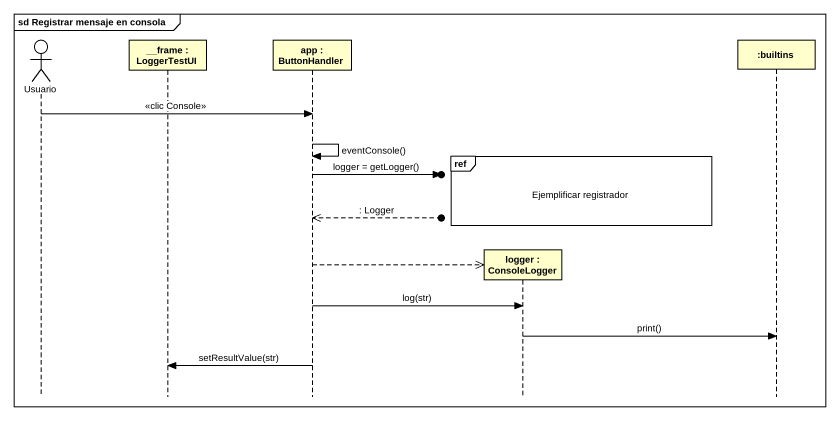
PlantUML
@startuml
mainframe sd Registrar mensaje en consola
hide footbox
actor Usuario
participant "__frame : LoggerTestUI" as frame_
participant "app : ButtonHandler" as app
participant "logger : ConsoleLogger" as logger
participant ":builtins" as builtins

Usuario -> app : <<clic Console>>
app -> app : eventConsole()
ref over logger : Ejemplificar registrador
app ->o] : logger = getLogger()
app <<--o] : : Logger
app -->> logger **
app -> logger : log(str)
logger -> builtins : print()
app -> frame_ : setResultValue(str)
@enduml
